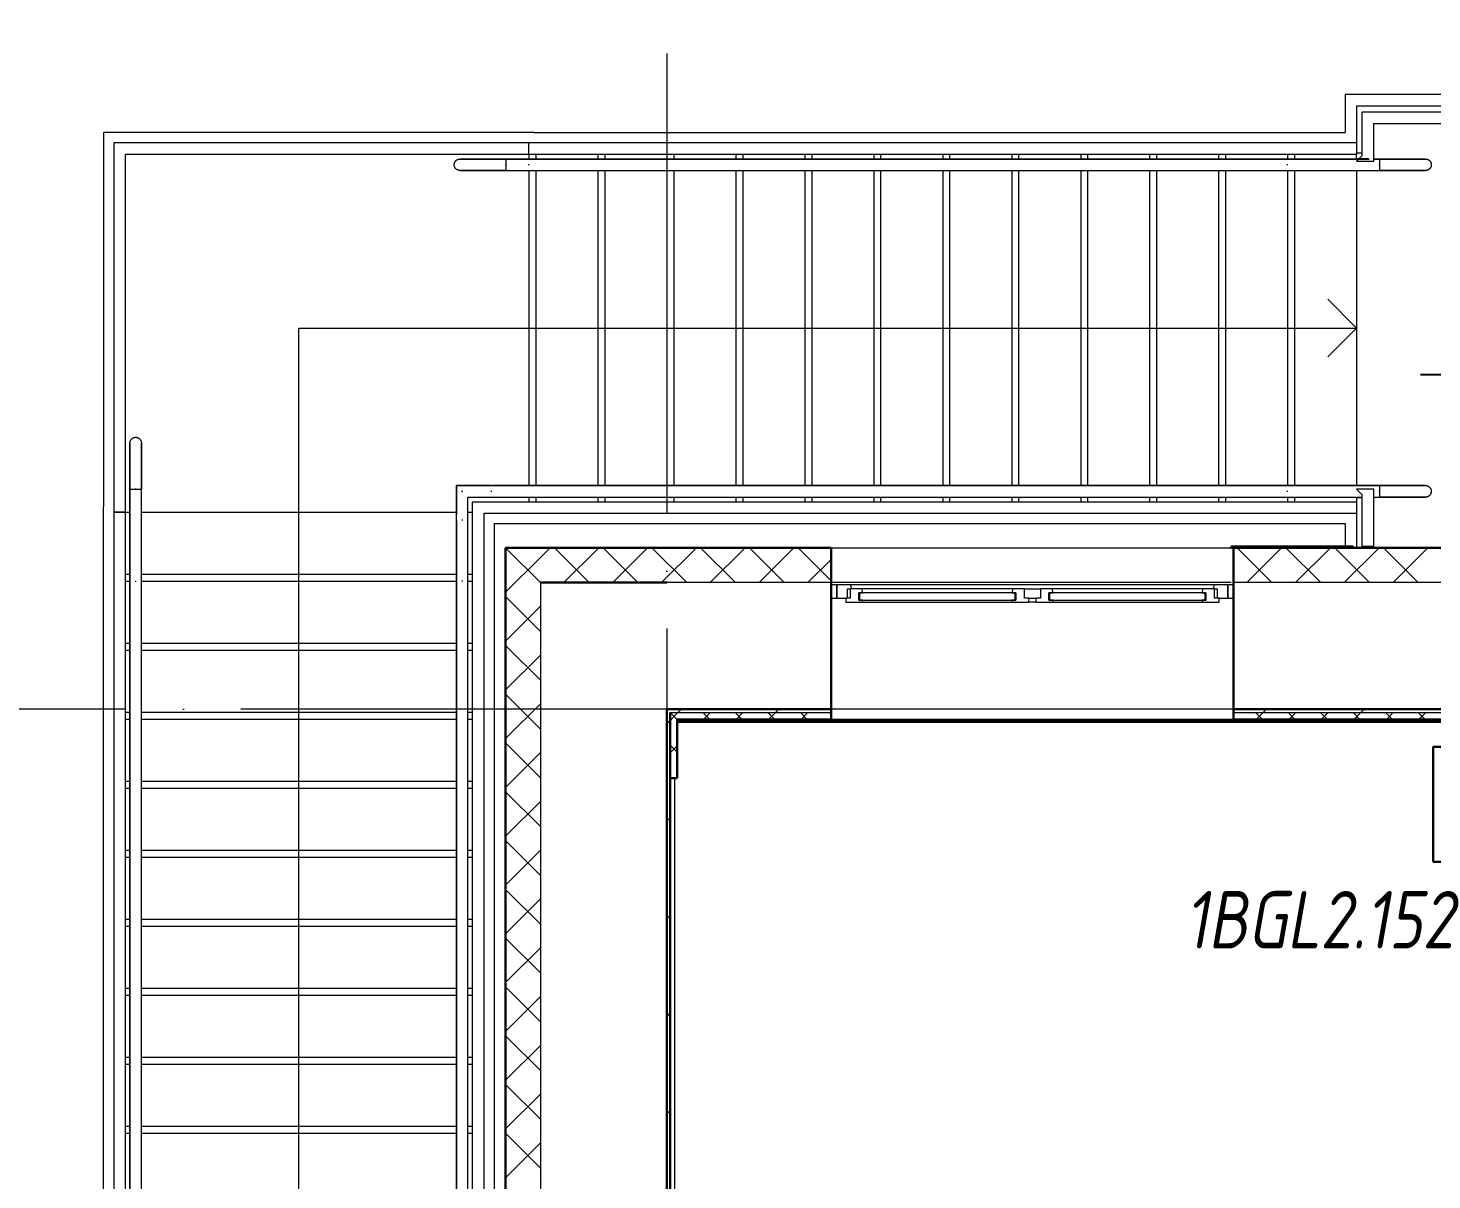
# Model space of a CAD drawing. Header units: millimetres. Extents: x -259793 to 1187961, y -549744 to 43070.
# Drawn here: x 104898 to 111004, y 26314 to 31322 of the extents above; entities that cross this region are included whole.
import ezdxf
from ezdxf import colors
from ezdxf.entities.mleader import LeaderData, LeaderLine
from ezdxf.enums import TextEntityAlignment as Align
from ezdxf.math import Vec2, Vec3

# ---------------------------------------------------------------- set-up
doc = ezdxf.new("R2010")
doc.units = ezdxf.units.MM
doc.linetypes.add('ADSK_Линия сетки', pattern=[25, 20, -2.5, 0, -2.5])
for name, color, linetype, lineweight in [('_ Окна', 7, 'Continuous', 9), ('RC-Выноски', 7, 'Continuous', 0), ('RC-Извещатели_охранные', 5, 'Continuous', 30), ('Лестницы', 252, 'Continuous', 9), ('Ограждение', 252, 'Continuous', 9), ('Окна', 252, 'Continuous', 9), ('Оси', 252, 'Continuous', 9), ('Стены внутренние', 7, 'Continuous', 18), ('Стены наружные', 7, 'Continuous', 18), ('Стены штриховка', 7, 'Continuous', 9), ('Стрелки вверх', 7, 'Continuous', 18)]:
    doc.layers.add(name, color=color, linetype=linetype, lineweight=lineweight)
doc.layers.add('RC-Позиционные_обозначения', color=7, linetype='Continuous')
doc.styles.add('RubezhCAD', font='', dxfattribs={"oblique": 10})
doc.styles.get("Standard").update_dxf_attribs({"font": ''})
doc.styles.get('RubezhCAD').set_extended_font_data('GOST type A')
doc.styles.get('Standard').set_extended_font_data('GOST type B')

# ---------------------------------------------------------------- blocks, each defined once
blk = doc.blocks.new('2 этаж')
at = {"layer": '_ Окна', "color": 251, "true_color": 0x636466}
for p, q in [((108416, 28900.7), (108391, 28900.7)), ((108416, 28842.7), (108416, 28900.7)), ((110141, 28900.7), (110116, 28900.7)), ((110116, 28900.7), (110116, 28842.7)), ((108391, 28842.7), (108416, 28842.7)), ((108514, 28866.7), (108511, 28866.7)), ((108511, 28866.7), (108511, 28834.7)), ((108511, 28834.7), (108514, 28834.7)), ((109191, 28866.7), (108514, 28866.7)), ((108514, 28866.7), (108514, 28834.7)), ((108514, 28834.7), (108514, 28866.7)), ((108514, 28834.7), (109191, 28834.7)), ((109191, 28834.7), (109191, 28866.7)), ((109191, 28866.7), (109191, 28834.7)), ((109194, 28866.7), (109191, 28866.7)), ((109191, 28834.7), (109194, 28834.7)), ((109194, 28834.7), (109194, 28866.7)), ((109341, 28866.7), (109338, 28866.7)), ((109338, 28866.7), (109338, 28834.7)), ((109338, 28834.7), (109341, 28834.7)), ((110018, 28866.7), (109341, 28866.7)), ((109341, 28866.7), (109341, 28834.7)), ((109341, 28834.7), (109341, 28866.7)), ((109341, 28834.7), (110018, 28834.7)), ((110018, 28834.7), (110018, 28866.7)), ((110018, 28866.7), (110018, 28834.7)), ((110021, 28866.7), (110018, 28866.7)), ((110018, 28834.7), (110021, 28834.7)), ((110021, 28834.7), (110021, 28866.7)), ((110116, 28842.7), (110141, 28842.7))]:
    blk.add_line(p, q, dxfattribs=at)
at = {"layer": '_ Окна', "color": 251, "lineweight": 18, "true_color": 0x636466}
for p, q in [((108475.5, 28900.7), (108416, 28900.7)), ((108416, 28900.7), (108416, 28842.7)), ((108462, 28842.7), (108462, 28883.7)), ((108462, 28883.7), (108474, 28883.7)), ((108474, 28883.7), (108474, 28842.7)), ((108524.5, 28883.7), (108474, 28883.7)), ((108480, 28883.7), (108475.5, 28900.7)), ((108529, 28866.7), (108524.5, 28883.7)), ((109180.6, 28883.7), (109176, 28866.7)), ((109231, 28883.7), (109180.6, 28883.7)), ((109231, 28842.7), (109231, 28883.7)), ((109301, 28883.7), (109301, 28842.7)), ((109351.5, 28883.7), (109301, 28883.7)), ((109356, 28866.7), (109351.5, 28883.7)), ((110007.6, 28883.7), (110003, 28866.7)), ((110058, 28883.7), (110007.6, 28883.7)), ((110056.6, 28900.7), (110052, 28883.7)), ((110116, 28900.7), (110056.6, 28900.7)), ((110058, 28842.7), (110058, 28883.7)), ((110058, 28883.7), (110070, 28883.7)), ((110070, 28883.7), (110070, 28842.7)), ((110116, 28842.7), (110116, 28900.7)), ((108416, 28842.7), (108454, 28842.7)), ((108474, 28842.7), (108454, 28842.7)), ((108454, 28842.7), (108454, 28825.7)), ((108454, 28825.7), (108510, 28825.7)), ((108510, 28825.7), (108511, 28826.7)), ((108511, 28834.7), (108511, 28866.7)), ((108511, 28866.7), (108529, 28866.7)), ((108529, 28834.7), (108511, 28834.7)), ((108511, 28826.7), (108512, 28825.7)), ((108512, 28825.7), (108526.6, 28825.7)), ((108526.6, 28825.7), (108529, 28834.7)), ((109176, 28866.7), (109194, 28866.7)), ((109194, 28834.7), (109176, 28834.7)), ((109176, 28834.7), (109178.4, 28825.7)), ((109178.4, 28825.7), (109193, 28825.7)), ((109193, 28825.7), (109194, 28826.7)), ((109194, 28866.7), (109194, 28834.7)), ((109194, 28826.7), (109195, 28825.7)), ((109195, 28825.7), (109251, 28825.7)), ((109251, 28842.7), (109231, 28842.7)), ((109251, 28825.7), (109251, 28842.7)), ((109301, 28842.7), (109281, 28842.7)), ((109281, 28842.7), (109281, 28825.7)), ((109281, 28825.7), (109337, 28825.7)), ((109337, 28825.7), (109338, 28826.7)), ((109338, 28834.7), (109338, 28866.7)), ((109338, 28866.7), (109356, 28866.7)), ((109356, 28834.7), (109338, 28834.7)), ((109338, 28826.7), (109339, 28825.7)), ((109339, 28825.7), (109353.6, 28825.7)), ((109353.6, 28825.7), (109356, 28834.7)), ((110003, 28866.7), (110021, 28866.7)), ((110021, 28834.7), (110003, 28834.7)), ((110003, 28834.7), (110005.4, 28825.7)), ((110005.4, 28825.7), (110020, 28825.7)), ((110020, 28825.7), (110021, 28826.7)), ((110021, 28866.7), (110021, 28834.7)), ((110021, 28826.7), (110022, 28825.7)), ((110022, 28825.7), (110078, 28825.7)), ((110078, 28842.7), (110058, 28842.7)), ((110078, 28825.7), (110078, 28842.7)), ((110078, 28842.7), (110116, 28842.7))]:
    blk.add_line(p, q, dxfattribs=at)
at = {"layer": 'Лестницы', "color": 251, "true_color": 0x636466}
for p, q in [((110626, 31032.7), (110626, 30867.7)), ((113351.3, 31032.7), (110626, 31032.7)), ((110676, 30982.7), (110676, 30822.7)), ((113301.3, 30982.7), (110676, 30982.7)), ((105226, 30867.7), (105226, 29240.3)), ((107098.6, 30867.7), (105226, 30867.7)), ((107098.6, 30867.7), (110626, 30867.7)), ((107076, 30772.7), (107076, 30752.7)), ((107106, 30772.7), (107106, 30752.7)), ((107376, 30772.7), (107376, 30752.7)), ((107406, 30772.7), (107406, 30752.7)), ((107676, 30772.7), (107676, 30752.7)), ((107706, 30772.7), (107706, 30752.7)), ((107976, 30772.7), (107976, 30752.7)), ((108006, 30772.7), (108006, 30752.7)), ((108276, 30772.7), (108276, 30752.7)), ((108306, 30772.7), (108306, 30752.7)), ((108576, 30772.7), (108576, 30752.7)), ((108606, 30772.7), (108606, 30752.7)), ((108876, 30772.7), (108876, 30752.7)), ((108906, 30772.7), (108906, 30752.7)), ((109176, 30772.7), (109176, 30752.7)), ((109206, 30772.7), (109206, 30752.7)), ((109476, 30772.7), (109476, 30752.7)), ((109506, 30772.7), (109506, 30752.7)), ((109776, 30772.7), (109776, 30752.7)), ((109806, 30772.7), (109806, 30752.7)), ((110076, 30772.7), (110076, 30752.7)), ((110106, 30772.7), (110106, 30752.7)), ((110376, 30772.7), (110376, 30752.7)), ((110406, 30772.7), (110406, 30752.7)), ((110676, 30755.2), (110676, 30752.7)), ((107076, 30702.7), (107076, 29332.7)), ((107106, 30702.7), (107106, 29332.7)), ((107376, 30702.7), (107376, 29332.7)), ((107406, 30702.7), (107406, 29332.7)), ((107676, 30702.7), (107676, 29332.7)), ((107706, 30702.7), (107706, 29332.7)), ((107976, 30702.7), (107976, 29332.7)), ((108006, 30702.7), (108006, 29332.7)), ((108276, 30702.7), (108276, 29332.7)), ((108306, 30702.7), (108306, 29332.7)), ((108576, 30702.7), (108576, 29332.7)), ((108606, 30702.7), (108606, 29332.7)), ((108876, 30702.7), (108876, 29332.7)), ((108906, 30702.7), (108906, 29332.7)), ((109176, 30702.7), (109176, 29332.7)), ((109206, 30702.7), (109206, 29332.7)), ((109476, 30702.7), (109476, 29332.7)), ((109506, 30702.7), (109506, 29332.7)), ((109776, 30702.7), (109776, 29332.7)), ((109806, 30702.7), (109806, 29332.7)), ((110076, 30702.7), (110076, 29332.7)), ((110106, 30702.7), (110106, 29332.7)), ((110376, 30702.7), (110376, 29332.7)), ((110406, 30702.7), (110406, 29332.7)), ((110676, 30702.7), (110676, 29332.7)), ((107076, 29282.7), (107076, 29262.7)), ((107106, 29282.7), (107106, 29262.7)), ((107376, 29282.7), (107376, 29262.7)), ((107406, 29282.7), (107406, 29262.7)), ((107676, 29282.7), (107676, 29262.7)), ((107706, 29282.7), (107706, 29262.7)), ((107976, 29282.7), (107976, 29262.7)), ((108006, 29282.7), (108006, 29262.7)), ((108276, 29282.7), (108276, 29262.7)), ((108306, 29282.7), (108306, 29262.7)), ((108576, 29282.7), (108576, 29262.7)), ((108606, 29282.7), (108606, 29262.7)), ((108876, 29282.7), (108876, 29262.7)), ((108906, 29282.7), (108906, 29262.7)), ((109176, 29282.7), (109176, 29262.7)), ((109206, 29282.7), (109206, 29262.7)), ((109476, 29282.7), (109476, 29262.7)), ((109506, 29282.7), (109506, 29262.7)), ((109776, 29282.7), (109776, 29262.7)), ((109806, 29282.7), (109806, 29262.7)), ((110076, 29282.7), (110076, 29262.7)), ((110106, 29282.7), (110106, 29262.7)), ((110376, 29282.7), (110376, 29262.7)), ((110406, 29282.7), (110406, 29262.7)), ((110676, 29280.2), (110676, 29262.7)), ((105226, 24417.7), (105226, 29240.3)), ((105320.6, 29217.7), (105340.6, 29217.7)), ((105390.6, 29217.7), (106761, 29217.7)), ((106811, 29217.7), (106831, 29217.7)), ((110676, 29212.7), (110676, 29062.7)), ((106926, 29167.7), (107098.6, 29167.7)), ((106926, 24417.7), (106926, 29167.7)), ((107098.6, 29167.7), (110626, 29167.7)), ((110626, 29167.7), (110626, 29067.7)), ((105320.6, 28947.7), (105340.6, 28947.7)), ((105390.6, 28947.7), (106761, 28947.7)), ((106811, 28947.7), (106831, 28947.7)), ((105320.6, 28917.7), (105340.6, 28917.7)), ((105390.6, 28917.7), (106761, 28917.7)), ((106811, 28917.7), (106831, 28917.7)), ((105320.6, 28647.7), (105340.6, 28647.7)), ((105390.6, 28647.7), (106761, 28647.7)), ((106811, 28647.7), (106831, 28647.7)), ((105320.6, 28617.7), (105340.6, 28617.7)), ((105390.6, 28617.7), (106761, 28617.7)), ((106811, 28617.7), (106831, 28617.7)), ((105320.6, 28347.7), (105340.6, 28347.7)), ((105390.6, 28347.7), (106761, 28347.7)), ((106811, 28347.7), (106831, 28347.7)), ((105320.6, 28317.7), (105340.6, 28317.7)), ((105390.6, 28317.7), (106761, 28317.7)), ((106811, 28317.7), (106831, 28317.7)), ((105320.6, 28047.7), (105340.6, 28047.7)), ((105390.6, 28047.7), (106761, 28047.7)), ((106811, 28047.7), (106831, 28047.7)), ((105320.6, 28017.7), (105340.6, 28017.7)), ((105390.6, 28017.7), (106761, 28017.7)), ((106811, 28017.7), (106831, 28017.7)), ((105320.6, 27747.7), (105340.6, 27747.7)), ((105390.6, 27747.7), (106761, 27747.7)), ((106811, 27747.7), (106831, 27747.7)), ((105320.6, 27717.7), (105340.6, 27717.7)), ((105390.6, 27717.7), (106761, 27717.7)), ((106811, 27717.7), (106831, 27717.7)), ((105320.6, 27447.7), (105340.6, 27447.7)), ((105320.6, 27417.7), (105340.6, 27417.7)), ((105390.6, 27447.7), (106761, 27447.7)), ((105390.6, 27417.7), (106761, 27417.7)), ((106811, 27447.7), (106831, 27447.7)), ((106811, 27417.7), (106831, 27417.7)), ((105320.6, 27147.7), (105340.6, 27147.7)), ((105320.6, 27117.7), (105340.6, 27117.7)), ((105390.6, 27147.7), (106761, 27147.7)), ((105390.6, 27117.7), (106761, 27117.7)), ((106811, 27147.7), (106831, 27147.7)), ((106811, 27117.7), (106831, 27117.7)), ((105320.6, 26847.7), (105340.6, 26847.7)), ((105320.6, 26817.7), (105340.6, 26817.7)), ((105390.6, 26847.7), (106761, 26847.7)), ((105390.6, 26817.7), (106761, 26817.7)), ((106811, 26847.7), (106831, 26847.7)), ((106811, 26817.7), (106831, 26817.7)), ((105320.6, 26547.7), (105340.6, 26547.7)), ((105320.6, 26517.7), (105340.6, 26517.7)), ((105390.6, 26547.7), (106761, 26547.7)), ((105390.6, 26517.7), (106761, 26517.7)), ((106811, 26547.7), (106831, 26547.7)), ((106811, 26517.7), (106831, 26517.7))]:
    blk.add_line(p, q, dxfattribs=at)
at = {"layer": 'Ограждение', "color": 251, "true_color": 0x636466}
for p, q in [((110701, 30957.7), (113276.3, 30957.7)), ((110701, 30767.7), (110701, 30957.7)), ((110751, 30907.7), (113226.3, 30907.7)), ((110751, 30742.7), (110751, 30907.7)), ((105270.6, 30822.7), (105270.6, 29217.7)), ((107076, 30822.7), (105270.6, 30822.7)), ((107076, 30772.7), (107076, 30822.7)), ((110376, 30822.7), (107076, 30822.7)), ((110676, 30822.7), (110376, 30822.7)), ((110676, 30822.7), (110676, 30772.7)), ((110676, 30780.2), (110701, 30780.2)), ((105320.6, 30772.7), (105320.6, 29217.7)), ((107076, 30772.7), (105320.6, 30772.7)), ((107076.6, 30752.7), (106976, 30752.7)), ((106976, 30752.7), (106976, 30702.7)), ((106976, 30752.7), (107076, 30752.7)), ((106976, 30730.1), (106976, 30725.4)), ((106976, 30727.7), (106976, 30730.1)), ((106976, 30725.4), (106976, 30727.7)), ((110376, 30772.7), (107076, 30772.7)), ((107076, 30752.7), (110376, 30752.7)), ((110382.2, 30752.7), (107082.2, 30752.7)), ((110676, 30772.7), (110376, 30772.7)), ((110376, 30752.7), (110731, 30752.7)), ((110676, 30752.7), (110382.2, 30752.7)), ((110676, 30755.2), (110676, 30772.7)), ((110676, 30742.7), (110701, 30767.7)), ((110676, 30755.2), (110726, 30755.2)), ((110731, 30752.7), (110676, 30752.7)), ((110676, 30742.7), (110751, 30742.7)), ((110776, 30752.7), (110751, 30752.7)), ((110751, 30752.7), (110776, 30752.7)), ((110776, 30752.7), (110776, 30702.7)), ((110776, 30725.4), (110776, 30730.1)), ((110776, 30730.1), (110776, 30727.7)), ((110776, 30727.7), (110776, 30725.4)), ((106976, 30702.7), (107076.6, 30702.7)), ((106976, 30702.7), (107076, 30702.7)), ((107076, 30702.7), (110376, 30702.7)), ((107082.2, 30702.7), (110382.2, 30702.7)), ((110376, 30702.7), (110776, 30702.7)), ((110382.2, 30702.7), (110676, 30702.7)), ((110676, 30702.7), (110776, 30702.7)), ((105340.6, 29317.7), (105340.6, 29217.7)), ((105340.6, 29317.7), (105390.6, 29317.7)), ((105340.6, 28917.7), (105340.6, 29317.7)), ((105367.9, 29317.7), (105363.3, 29317.7)), ((105363.3, 29317.7), (105365.6, 29317.7)), ((105365.6, 29317.7), (105367.9, 29317.7)), ((105390.6, 29217.7), (105390.6, 29317.7)), ((105390.6, 28917.7), (105390.6, 29317.7)), ((106761, 29332.7), (106761, 29207.3)), ((106912, 29332.7), (106761, 29332.7)), ((106761, 29332.7), (106911.4, 29332.7)), ((106761, 29182.3), (106761, 29332.7)), ((106911.4, 29332.7), (110376, 29332.7)), ((107142.7, 29332.7), (106917.6, 29332.7)), ((110382.2, 29332.7), (107142.7, 29332.7)), ((110376, 29332.7), (110776, 29332.7)), ((110676, 29332.7), (110382.2, 29332.7)), ((110776, 29332.7), (110676, 29332.7)), ((110701, 29292.7), (110676, 29317.7)), ((110751, 29317.7), (110676, 29317.7)), ((110751, 29067.7), (110751, 29317.7)), ((110776, 29332.7), (110776, 29282.7)), ((110776, 29305.4), (110776, 29310.1)), ((110776, 29310.1), (110776, 29307.7)), ((106811, 29207.3), (106811, 29282.7)), ((106811, 29282.7), (106912, 29282.7)), ((106811, 29282.7), (106911.4, 29282.7)), ((106811, 29182.3), (106811, 29282.7)), ((106831, 29262.7), (107131, 29262.7)), ((106831, 28917.7), (106831, 29262.7)), ((106911.4, 29282.7), (110376, 29282.7)), ((106917.6, 29282.7), (107142.7, 29282.7)), ((107131, 29262.7), (110376, 29262.7)), ((107142.7, 29282.7), (110382.2, 29282.7)), ((110376, 29282.7), (110701, 29282.7)), ((110376, 29262.7), (110676, 29262.7)), ((110382.2, 29282.7), (110676, 29282.7)), ((110676, 29282.7), (110701, 29282.7)), ((110676, 29280.2), (110676, 29282.7)), ((110701, 29280.2), (110676, 29280.2)), ((110676, 29262.7), (110676, 29212.7)), ((110701, 29067.7), (110701, 29292.7)), ((110751, 29282.7), (110776, 29282.7)), ((110751, 29282.7), (110776, 29282.7)), ((110776, 29307.7), (110776, 29305.4)), ((105270.6, 29217.7), (105320.6, 29217.7)), ((105270.6, 29217.7), (105270.6, 28917.7)), ((105320.6, 29217.7), (105270.6, 29217.7)), ((105320.6, 29217.7), (105320.6, 28917.7)), ((105340.6, 29217.7), (105340.6, 28924)), ((105390.6, 28924), (105390.6, 29217.7)), ((106881, 29212.7), (107131, 29212.7)), ((106881, 28917.7), (106881, 29212.7)), ((107131, 29212.7), (110376, 29212.7)), ((110376, 29212.7), (110676, 29212.7)), ((106761, 29182.3), (106761, 28924)), ((106761, 28917.7), (106761, 29182.3)), ((106811, 28924), (106811, 29182.3)), ((106811, 28917.7), (106811, 29182.3)), ((110751, 29067.7), (110701, 29067.7)), ((105270.6, 28917.7), (105270.6, 24417.7)), ((105320.6, 28917.7), (105320.6, 24417.7)), ((105340.6, 28924), (105340.6, 24424)), ((105340.6, 24417.7), (105340.6, 28917.7)), ((105390.6, 24424), (105390.6, 28924)), ((105390.6, 24417.7), (105390.6, 28917.7)), ((106761, 28924), (106761, 24424)), ((106761, 24417.7), (106761, 28917.7)), ((106811, 24424), (106811, 28924)), ((106811, 24417.7), (106811, 28917.7)), ((106831, 24417.7), (106831, 28917.7)), ((106881, 24417.7), (106881, 28917.7)), ((107711, 24860.7), (107711, 28060.7))]:
    blk.add_line(p, q, dxfattribs=at)
at = {"layer": 'Ограждение', "color": 251, "true_color": 0x636466, "flags": 128}
for points in [[(106751, 30727.7), (106751, 30728.7), (106751.1, 30729.7), (106751.2, 30730.7), (106751.3, 30731.7), (106751.5, 30732.7), (106751.7, 30733.7), (106752, 30734.7), (106752.3, 30735.6), (106752.6, 30736.6), (106753, 30737.5), (106753.4, 30738.4), (106753.8, 30739.3), (106754.3, 30740.2), (106754.8, 30741), (106755.4, 30741.9), (106756, 30742.7), (106756.6, 30743.5), (106757.2, 30744.2), (106757.9, 30745), (106758.6, 30745.7), (106759.3, 30746.4), (106760.1, 30747), (106760.9, 30747.6), (106761.7, 30748.2), (106762.5, 30748.8), (106763.4, 30749.3), (106764.2, 30749.8), (106765.1, 30750.2), (106766, 30750.7), (106766.9, 30751), (106767.9, 30751.4), (106768.8, 30751.7), (106769.8, 30752), (106770.8, 30752.2), (106771.8, 30752.4), (106772.7, 30752.5), (106773.7, 30752.6), (106774.7, 30752.7), (106775.7, 30752.7), (106776, 30752.7)], [(106776, 30702.7), (106775, 30702.8), (106774, 30702.8), (106773, 30702.9), (106772, 30703.1), (106771, 30703.2), (106770.1, 30703.5), (106769.1, 30703.7), (106768.1, 30704), (106767.2, 30704.3), (106766.3, 30704.7), (106765.4, 30705.1), (106764.5, 30705.6), (106763.6, 30706.1), (106762.7, 30706.6), (106761.9, 30707.1), (106761.1, 30707.7), (106760.3, 30708.3), (106759.5, 30709), (106758.8, 30709.6), (106758.1, 30710.3), (106757.4, 30711.1), (106756.7, 30711.8), (106756.1, 30712.6), (106755.5, 30713.4), (106755, 30714.2), (106754.4, 30715.1), (106754, 30716), (106753.5, 30716.9), (106753.1, 30717.8), (106752.7, 30718.7), (106752.4, 30719.6), (106752.1, 30720.6), (106751.8, 30721.5), (106751.6, 30722.5), (106751.4, 30723.5), (106751.2, 30724.5), (106751.1, 30725.5), (106751, 30726.5), (106751, 30727.5), (106751, 30727.7)], [(106976, 30752.7), (106968, 30752.7), (106960, 30752.7), (106952.1, 30752.7), (106944.1, 30752.7), (106936.3, 30752.7), (106928.5, 30752.7), (106920.7, 30752.7), (106913.1, 30752.7), (106905.6, 30752.7), (106898.1, 30752.7), (106890.8, 30752.7), (106883.7, 30752.7), (106876.6, 30752.7), (106869.8, 30752.7), (106863.1, 30752.7), (106856.6, 30752.7), (106850.2, 30752.7), (106844.1, 30752.7), (106838.2, 30752.7), (106832.5, 30752.7), (106827.1, 30752.7), (106821.9, 30752.7), (106816.9, 30752.7), (106812.2, 30752.7), (106807.7, 30752.7), (106803.5, 30752.7), (106799.6, 30752.7), (106796, 30752.7), (106792.6, 30752.7), (106789.6, 30752.7), (106786.8, 30752.7), (106784.4, 30752.7), (106782.3, 30752.7), (106780.4, 30752.7), (106778.9, 30752.7), (106777.7, 30752.7), (106776.8, 30752.7), (106776.3, 30752.7), (106776, 30752.7), (106776, 30752.7)], [(106776, 30752.7), (106776.2, 30752.7), (106776.6, 30752.7), (106777.4, 30752.7), (106778.6, 30752.7), (106780, 30752.7), (106781.7, 30752.7), (106783.8, 30752.7), (106786.2, 30752.7), (106788.8, 30752.7), (106791.8, 30752.7), (106795.1, 30752.7), (106798.6, 30752.7), (106802.4, 30752.7), (106806.6, 30752.7), (106810.9, 30752.7), (106815.6, 30752.7), (106820.5, 30752.7), (106825.6, 30752.7), (106831, 30752.7), (106836.7, 30752.7), (106842.5, 30752.7), (106848.6, 30752.7), (106854.8, 30752.7), (106861.3, 30752.7), (106867.9, 30752.7), (106874.8, 30752.7), (106881.7, 30752.7), (106888.9, 30752.7), (106896.1, 30752.7), (106903.5, 30752.7), (106911, 30752.7), (106918.7, 30752.7), (106926.4, 30752.7), (106934.2, 30752.7), (106942, 30752.7), (106949.9, 30752.7), (106957.9, 30752.7), (106965.9, 30752.7), (106973.8, 30752.7), (106976, 30752.7)], [(110776, 30752.7), (110784, 30752.7), (110792, 30752.7), (110799.9, 30752.7), (110807.9, 30752.7), (110815.7, 30752.7), (110823.5, 30752.7), (110831.3, 30752.7), (110838.9, 30752.7), (110846.5, 30752.7), (110853.9, 30752.7), (110861.2, 30752.7), (110868.4, 30752.7), (110875.4, 30752.7), (110882.2, 30752.7), (110888.9, 30752.7), (110895.4, 30752.7), (110901.8, 30752.7), (110907.9, 30752.7), (110913.8, 30752.7), (110919.5, 30752.7), (110924.9, 30752.7), (110930.2, 30752.7), (110935.1, 30752.7), (110939.8, 30752.7), (110944.3, 30752.7), (110948.5, 30752.7), (110952.4, 30752.7), (110956, 30752.7), (110959.4, 30752.7), (110962.4, 30752.7), (110965.2, 30752.7), (110967.6, 30752.7), (110969.7, 30752.7), (110971.6, 30752.7), (110973.1, 30752.7), (110974.3, 30752.7), (110975.2, 30752.7), (110975.7, 30752.7), (110976, 30752.7), (110976, 30752.7)], [(110976, 30752.7), (110975.8, 30752.7), (110975.4, 30752.7), (110974.6, 30752.7), (110973.5, 30752.7), (110972, 30752.7), (110970.3, 30752.7), (110968.2, 30752.7), (110965.9, 30752.7), (110963.2, 30752.7), (110960.2, 30752.7), (110957, 30752.7), (110953.4, 30752.7), (110949.6, 30752.7), (110945.5, 30752.7), (110941.1, 30752.7), (110936.4, 30752.7), (110931.5, 30752.7), (110926.4, 30752.7), (110921, 30752.7), (110915.3, 30752.7), (110909.5, 30752.7), (110903.4, 30752.7), (110897.2, 30752.7), (110890.7, 30752.7), (110884.1, 30752.7), (110877.3, 30752.7), (110870.3, 30752.7), (110863.1, 30752.7), (110855.9, 30752.7), (110848.5, 30752.7), (110841, 30752.7), (110833.3, 30752.7), (110825.6, 30752.7), (110817.9, 30752.7), (110810, 30752.7), (110802.1, 30752.7), (110794.1, 30752.7), (110786.2, 30752.7), (110778.2, 30752.7), (110776, 30752.7)], [(110976, 30752.7), (110977, 30752.7), (110978, 30752.7), (110979, 30752.6), (110980, 30752.4), (110981, 30752.2), (110981.9, 30752), (110982.9, 30751.8), (110983.9, 30751.5), (110984.8, 30751.1), (110985.7, 30750.8), (110986.7, 30750.4), (110987.6, 30749.9), (110988.4, 30749.4), (110989.3, 30748.9), (110990.1, 30748.4), (110990.9, 30747.8), (110991.7, 30747.2), (110992.5, 30746.5), (110993.2, 30745.9), (110993.9, 30745.2), (110994.6, 30744.4), (110995.3, 30743.7), (110995.9, 30742.9), (110996.5, 30742.1), (110997, 30741.3), (110997.6, 30740.4), (110998.1, 30739.5), (110998.5, 30738.6), (110998.9, 30737.7), (110999.3, 30736.8), (110999.7, 30735.9), (111000, 30734.9), (111000.2, 30734), (111000.5, 30733), (111000.6, 30732), (111000.8, 30731), (111000.9, 30730), (111001, 30729), (111001, 30728), (111001, 30727.7)], [(111001, 30727.7), (111001, 30726.7), (111000.9, 30725.7), (111000.8, 30724.8), (111000.7, 30723.8), (111000.5, 30722.8), (111000.3, 30721.8), (111000, 30720.8), (110999.7, 30719.9), (110999.4, 30718.9), (110999, 30718), (110998.6, 30717.1), (110998.2, 30716.2), (110997.7, 30715.3), (110997.2, 30714.5), (110996.6, 30713.6), (110996.1, 30712.8), (110995.4, 30712), (110994.8, 30711.3), (110994.1, 30710.5), (110993.4, 30709.8), (110992.7, 30709.1), (110991.9, 30708.5), (110991.2, 30707.9), (110990.3, 30707.3), (110989.5, 30706.7), (110988.7, 30706.2), (110987.8, 30705.7), (110986.9, 30705.2), (110986, 30704.8), (110985.1, 30704.4), (110984.1, 30704.1), (110983.2, 30703.8), (110982.2, 30703.5), (110981.2, 30703.3), (110980.3, 30703.1), (110979.3, 30703), (110978.3, 30702.8), (110977.3, 30702.8), (110976.3, 30702.7), (110976, 30702.7)], [(106976, 30702.7), (106968, 30702.7), (106960, 30702.7), (106952.1, 30702.7), (106944.1, 30702.7), (106936.3, 30702.7), (106928.5, 30702.7), (106920.7, 30702.7), (106913.1, 30702.7), (106905.6, 30702.7), (106898.1, 30702.7), (106890.8, 30702.7), (106883.7, 30702.7), (106876.6, 30702.7), (106869.8, 30702.7), (106863.1, 30702.7), (106856.6, 30702.7), (106850.2, 30702.7), (106844.1, 30702.7), (106838.2, 30702.7), (106832.5, 30702.7), (106827.1, 30702.7), (106821.9, 30702.7), (106816.9, 30702.7), (106812.2, 30702.7), (106807.7, 30702.7), (106803.5, 30702.7), (106799.6, 30702.7), (106796, 30702.7), (106792.6, 30702.7), (106789.6, 30702.7), (106786.8, 30702.7), (106784.4, 30702.7), (106782.3, 30702.7), (106780.4, 30702.7), (106778.9, 30702.7), (106777.7, 30702.7), (106776.8, 30702.7), (106776.3, 30702.7), (106776, 30702.7), (106776, 30702.7)], [(106776, 30702.7), (106776.2, 30702.7), (106776.6, 30702.7), (106777.4, 30702.7), (106778.6, 30702.7), (106780, 30702.7), (106781.7, 30702.7), (106783.8, 30702.7), (106786.2, 30702.7), (106788.8, 30702.7), (106791.8, 30702.7), (106795.1, 30702.7), (106798.6, 30702.7), (106802.4, 30702.7), (106806.6, 30702.7), (106810.9, 30702.7), (106815.6, 30702.7), (106820.5, 30702.7), (106825.6, 30702.7), (106831, 30702.7), (106836.7, 30702.7), (106842.5, 30702.7), (106848.6, 30702.7), (106854.8, 30702.7), (106861.3, 30702.7), (106867.9, 30702.7), (106874.8, 30702.7), (106881.7, 30702.7), (106888.9, 30702.7), (106896.1, 30702.7), (106903.5, 30702.7), (106911, 30702.7), (106918.7, 30702.7), (106926.4, 30702.7), (106934.2, 30702.7), (106942, 30702.7), (106949.9, 30702.7), (106957.9, 30702.7), (106965.9, 30702.7), (106973.8, 30702.7), (106976, 30702.7)], [(110776, 30702.7), (110784, 30702.7), (110792, 30702.7), (110799.9, 30702.7), (110807.9, 30702.7), (110815.7, 30702.7), (110823.5, 30702.7), (110831.3, 30702.7), (110838.9, 30702.7), (110846.5, 30702.7), (110853.9, 30702.7), (110861.2, 30702.7), (110868.4, 30702.7), (110875.4, 30702.7), (110882.2, 30702.7), (110888.9, 30702.7), (110895.4, 30702.7), (110901.8, 30702.7), (110907.9, 30702.7), (110913.8, 30702.7), (110919.5, 30702.7), (110924.9, 30702.7), (110930.2, 30702.7), (110935.1, 30702.7), (110939.8, 30702.7), (110944.3, 30702.7), (110948.5, 30702.7), (110952.4, 30702.7), (110956, 30702.7), (110959.4, 30702.7), (110962.4, 30702.7), (110965.2, 30702.7), (110967.6, 30702.7), (110969.7, 30702.7), (110971.6, 30702.7), (110973.1, 30702.7), (110974.3, 30702.7), (110975.2, 30702.7), (110975.7, 30702.7), (110976, 30702.7), (110976, 30702.7)], [(110976, 30702.7), (110975.8, 30702.7), (110975.4, 30702.7), (110974.6, 30702.7), (110973.5, 30702.7), (110972, 30702.7), (110970.3, 30702.7), (110968.2, 30702.7), (110965.9, 30702.7), (110963.2, 30702.7), (110960.2, 30702.7), (110957, 30702.7), (110953.4, 30702.7), (110949.6, 30702.7), (110945.5, 30702.7), (110941.1, 30702.7), (110936.4, 30702.7), (110931.5, 30702.7), (110926.4, 30702.7), (110921, 30702.7), (110915.3, 30702.7), (110909.5, 30702.7), (110903.4, 30702.7), (110897.2, 30702.7), (110890.7, 30702.7), (110884.1, 30702.7), (110877.3, 30702.7), (110870.3, 30702.7), (110863.1, 30702.7), (110855.9, 30702.7), (110848.5, 30702.7), (110841, 30702.7), (110833.3, 30702.7), (110825.6, 30702.7), (110817.9, 30702.7), (110810, 30702.7), (110802.1, 30702.7), (110794.1, 30702.7), (110786.2, 30702.7), (110778.2, 30702.7), (110776, 30702.7)], [(105340.6, 29517.7), (105340.6, 29518.7), (105340.7, 29519.7), (105340.8, 29520.7), (105340.9, 29521.7), (105341.1, 29522.7), (105341.3, 29523.7), (105341.6, 29524.7), (105341.9, 29525.6), (105342.2, 29526.6), (105342.6, 29527.5), (105343, 29528.4), (105343.4, 29529.3), (105343.9, 29530.2), (105344.4, 29531), (105345, 29531.9), (105345.6, 29532.7), (105346.2, 29533.5), (105346.8, 29534.2), (105347.5, 29535), (105348.2, 29535.7), (105348.9, 29536.4), (105349.7, 29537), (105350.5, 29537.6), (105351.3, 29538.2), (105352.1, 29538.8), (105353, 29539.3), (105353.8, 29539.8), (105354.7, 29540.2), (105355.6, 29540.7), (105356.5, 29541), (105357.5, 29541.4), (105358.4, 29541.7), (105359.4, 29542), (105360.4, 29542.2), (105361.4, 29542.4), (105362.3, 29542.5), (105363.3, 29542.6), (105364.3, 29542.7), (105365.3, 29542.7), (105365.6, 29542.7)], [(105340.6, 29317.7), (105340.6, 29325.7), (105340.6, 29333.7), (105340.6, 29341.7), (105340.6, 29349.6), (105340.6, 29357.5), (105340.6, 29365.3), (105340.6, 29373), (105340.6, 29380.7), (105340.6, 29388.2), (105340.6, 29395.6), (105340.6, 29402.9), (105340.6, 29410.1), (105340.6, 29417.1), (105340.6, 29424), (105340.6, 29430.7), (105340.6, 29437.2), (105340.6, 29443.5), (105340.6, 29449.6), (105340.6, 29455.5), (105340.6, 29461.2), (105340.6, 29466.7), (105340.6, 29471.9), (105340.6, 29476.9), (105340.6, 29481.6), (105340.6, 29486), (105340.6, 29490.2), (105340.6, 29494.1), (105340.6, 29497.8), (105340.6, 29501.1), (105340.6, 29504.2), (105340.6, 29506.9), (105340.6, 29509.3), (105340.6, 29511.5), (105340.6, 29513.3), (105340.6, 29514.8), (105340.6, 29516), (105340.6, 29516.9), (105340.6, 29517.5), (105340.6, 29517.7), (105340.6, 29517.7)], [(105340.6, 29517.7), (105340.6, 29517.6), (105340.6, 29517.1), (105340.6, 29516.3), (105340.6, 29515.2), (105340.6, 29513.8), (105340.6, 29512), (105340.6, 29510), (105340.6, 29507.6), (105340.6, 29504.9), (105340.6, 29502), (105340.6, 29498.7), (105340.6, 29495.1), (105340.6, 29491.3), (105340.6, 29487.2), (105340.6, 29482.8), (105340.6, 29478.2), (105340.6, 29473.3), (105340.6, 29468.1), (105340.6, 29462.7), (105340.6, 29457.1), (105340.6, 29451.2), (105340.6, 29445.2), (105340.6, 29438.9), (105340.6, 29432.5), (105340.6, 29425.8), (105340.6, 29419), (105340.6, 29412), (105340.6, 29404.9), (105340.6, 29397.6), (105340.6, 29390.2), (105340.6, 29382.7), (105340.6, 29375.1), (105340.6, 29367.4), (105340.6, 29359.6), (105340.6, 29351.7), (105340.6, 29343.8), (105340.6, 29335.9), (105340.6, 29327.9), (105340.6, 29319.9), (105340.6, 29317.7)], [(105365.6, 29542.7), (105366.6, 29542.7), (105367.6, 29542.7), (105368.6, 29542.6), (105369.6, 29542.4), (105370.6, 29542.2), (105371.5, 29542), (105372.5, 29541.8), (105373.5, 29541.5), (105374.4, 29541.1), (105375.3, 29540.8), (105376.3, 29540.4), (105377.2, 29539.9), (105378, 29539.4), (105378.9, 29538.9), (105379.7, 29538.4), (105380.5, 29537.8), (105381.3, 29537.2), (105382.1, 29536.5), (105382.8, 29535.9), (105383.5, 29535.2), (105384.2, 29534.4), (105384.9, 29533.7), (105385.5, 29532.9), (105386.1, 29532.1), (105386.6, 29531.3), (105387.2, 29530.4), (105387.7, 29529.5), (105388.1, 29528.6), (105388.5, 29527.7), (105388.9, 29526.8), (105389.3, 29525.9), (105389.6, 29524.9), (105389.8, 29524), (105390.1, 29523), (105390.2, 29522), (105390.4, 29521), (105390.5, 29520), (105390.6, 29519), (105390.6, 29518), (105390.6, 29517.7)], [(105390.6, 29317.7), (105390.6, 29325.7), (105390.6, 29333.7), (105390.6, 29341.7), (105390.6, 29349.6), (105390.6, 29357.5), (105390.6, 29365.3), (105390.6, 29373), (105390.6, 29380.7), (105390.6, 29388.2), (105390.6, 29395.6), (105390.6, 29402.9), (105390.6, 29410.1), (105390.6, 29417.1), (105390.6, 29424), (105390.6, 29430.7), (105390.6, 29437.2), (105390.6, 29443.5), (105390.6, 29449.6), (105390.6, 29455.5), (105390.6, 29461.2), (105390.6, 29466.7), (105390.6, 29471.9), (105390.6, 29476.9), (105390.6, 29481.6), (105390.6, 29486), (105390.6, 29490.2), (105390.6, 29494.1), (105390.6, 29497.8), (105390.6, 29501.1), (105390.6, 29504.2), (105390.6, 29506.9), (105390.6, 29509.3), (105390.6, 29511.5), (105390.6, 29513.3), (105390.6, 29514.8), (105390.6, 29516), (105390.6, 29516.9), (105390.6, 29517.5), (105390.6, 29517.7), (105390.6, 29517.7)], [(105390.6, 29517.7), (105390.6, 29517.6), (105390.6, 29517.1), (105390.6, 29516.3), (105390.6, 29515.2), (105390.6, 29513.8), (105390.6, 29512), (105390.6, 29510), (105390.6, 29507.6), (105390.6, 29504.9), (105390.6, 29502), (105390.6, 29498.7), (105390.6, 29495.1), (105390.6, 29491.3), (105390.6, 29487.2), (105390.6, 29482.8), (105390.6, 29478.2), (105390.6, 29473.3), (105390.6, 29468.1), (105390.6, 29462.7), (105390.6, 29457.1), (105390.6, 29451.2), (105390.6, 29445.2), (105390.6, 29438.9), (105390.6, 29432.5), (105390.6, 29425.8), (105390.6, 29419), (105390.6, 29412), (105390.6, 29404.9), (105390.6, 29397.6), (105390.6, 29390.2), (105390.6, 29382.7), (105390.6, 29375.1), (105390.6, 29367.4), (105390.6, 29359.6), (105390.6, 29351.7), (105390.6, 29343.8), (105390.6, 29335.9), (105390.6, 29327.9), (105390.6, 29319.9), (105390.6, 29317.7)], [(110776, 29332.7), (110784, 29332.7), (110792, 29332.7), (110799.9, 29332.7), (110807.9, 29332.7), (110815.7, 29332.7), (110823.5, 29332.7), (110831.3, 29332.7), (110838.9, 29332.7), (110846.5, 29332.7), (110853.9, 29332.7), (110861.2, 29332.7), (110868.4, 29332.7), (110875.4, 29332.7), (110882.2, 29332.7), (110888.9, 29332.7), (110895.4, 29332.7), (110901.8, 29332.7), (110907.9, 29332.7), (110913.8, 29332.7), (110919.5, 29332.7), (110924.9, 29332.7), (110930.2, 29332.7), (110935.1, 29332.7), (110939.8, 29332.7), (110944.3, 29332.7), (110948.5, 29332.7), (110952.4, 29332.7), (110956, 29332.7), (110959.4, 29332.7), (110962.4, 29332.7), (110965.2, 29332.7), (110967.6, 29332.7), (110969.7, 29332.7), (110971.6, 29332.7), (110973.1, 29332.7), (110974.3, 29332.7), (110975.2, 29332.7), (110975.7, 29332.7), (110976, 29332.7), (110976, 29332.7)], [(110976, 29332.7), (110975.8, 29332.7), (110975.4, 29332.7), (110974.6, 29332.7), (110973.5, 29332.7), (110972, 29332.7), (110970.3, 29332.7), (110968.2, 29332.7), (110965.9, 29332.7), (110963.2, 29332.7), (110960.2, 29332.7), (110957, 29332.7), (110953.4, 29332.7), (110949.6, 29332.7), (110945.5, 29332.7), (110941.1, 29332.7), (110936.4, 29332.7), (110931.5, 29332.7), (110926.4, 29332.7), (110921, 29332.7), (110915.3, 29332.7), (110909.5, 29332.7), (110903.4, 29332.7), (110897.2, 29332.7), (110890.7, 29332.7), (110884.1, 29332.7), (110877.3, 29332.7), (110870.3, 29332.7), (110863.1, 29332.7), (110855.9, 29332.7), (110848.5, 29332.7), (110841, 29332.7), (110833.3, 29332.7), (110825.6, 29332.7), (110817.9, 29332.7), (110810, 29332.7), (110802.1, 29332.7), (110794.1, 29332.7), (110786.2, 29332.7), (110778.2, 29332.7), (110776, 29332.7)], [(110976, 29332.7), (110977, 29332.7), (110978, 29332.7), (110979, 29332.6), (110980, 29332.4), (110981, 29332.2), (110981.9, 29332), (110982.9, 29331.8), (110983.9, 29331.5), (110984.8, 29331.1), (110985.7, 29330.8), (110986.7, 29330.4), (110987.6, 29329.9), (110988.4, 29329.4), (110989.3, 29328.9), (110990.1, 29328.4), (110990.9, 29327.8), (110991.7, 29327.2), (110992.5, 29326.5), (110993.2, 29325.9), (110993.9, 29325.2), (110994.6, 29324.4), (110995.3, 29323.7), (110995.9, 29322.9), (110996.5, 29322.1), (110997, 29321.3), (110997.6, 29320.4), (110998.1, 29319.5), (110998.5, 29318.6), (110998.9, 29317.7), (110999.3, 29316.8), (110999.7, 29315.9), (111000, 29314.9), (111000.2, 29314), (111000.5, 29313), (111000.6, 29312), (111000.8, 29311), (111000.9, 29310), (111001, 29309), (111001, 29308), (111001, 29307.7)], [(110776, 29282.7), (110784, 29282.7), (110792, 29282.7), (110799.9, 29282.7), (110807.9, 29282.7), (110815.7, 29282.7), (110823.5, 29282.7), (110831.3, 29282.7), (110838.9, 29282.7), (110846.5, 29282.7), (110853.9, 29282.7), (110861.2, 29282.7), (110868.4, 29282.7), (110875.4, 29282.7), (110882.2, 29282.7), (110888.9, 29282.7), (110895.4, 29282.7), (110901.8, 29282.7), (110907.9, 29282.7), (110913.8, 29282.7), (110919.5, 29282.7), (110924.9, 29282.7), (110930.2, 29282.7), (110935.1, 29282.7), (110939.8, 29282.7), (110944.3, 29282.7), (110948.5, 29282.7), (110952.4, 29282.7), (110956, 29282.7), (110959.4, 29282.7), (110962.4, 29282.7), (110965.2, 29282.7), (110967.6, 29282.7), (110969.7, 29282.7), (110971.6, 29282.7), (110973.1, 29282.7), (110974.3, 29282.7), (110975.2, 29282.7), (110975.7, 29282.7), (110976, 29282.7), (110976, 29282.7)], [(110976, 29282.7), (110975.8, 29282.7), (110975.4, 29282.7), (110974.6, 29282.7), (110973.5, 29282.7), (110972, 29282.7), (110970.3, 29282.7), (110968.2, 29282.7), (110965.9, 29282.7), (110963.2, 29282.7), (110960.2, 29282.7), (110957, 29282.7), (110953.4, 29282.7), (110949.6, 29282.7), (110945.5, 29282.7), (110941.1, 29282.7), (110936.4, 29282.7), (110931.5, 29282.7), (110926.4, 29282.7), (110921, 29282.7), (110915.3, 29282.7), (110909.5, 29282.7), (110903.4, 29282.7), (110897.2, 29282.7), (110890.7, 29282.7), (110884.1, 29282.7), (110877.3, 29282.7), (110870.3, 29282.7), (110863.1, 29282.7), (110855.9, 29282.7), (110848.5, 29282.7), (110841, 29282.7), (110833.3, 29282.7), (110825.6, 29282.7), (110817.9, 29282.7), (110810, 29282.7), (110802.1, 29282.7), (110794.1, 29282.7), (110786.2, 29282.7), (110778.2, 29282.7), (110776, 29282.7)], [(111001, 29307.7), (111001, 29306.7), (111000.9, 29305.7), (111000.8, 29304.8), (111000.7, 29303.8), (111000.5, 29302.8), (111000.3, 29301.8), (111000, 29300.8), (110999.7, 29299.9), (110999.4, 29298.9), (110999, 29298), (110998.6, 29297.1), (110998.2, 29296.2), (110997.7, 29295.3), (110997.2, 29294.5), (110996.6, 29293.6), (110996.1, 29292.8), (110995.4, 29292), (110994.8, 29291.3), (110994.1, 29290.5), (110993.4, 29289.8), (110992.7, 29289.1), (110991.9, 29288.5), (110991.2, 29287.9), (110990.3, 29287.3), (110989.5, 29286.7), (110988.7, 29286.2), (110987.8, 29285.7), (110986.9, 29285.2), (110986, 29284.8), (110985.1, 29284.4), (110984.1, 29284.1), (110983.2, 29283.8), (110982.2, 29283.5), (110981.2, 29283.3), (110980.3, 29283.1), (110979.3, 29283), (110978.3, 29282.8), (110977.3, 29282.8), (110976.3, 29282.7), (110976, 29282.7)]]:
    blk.add_lwpolyline(points, dxfattribs=at)
at = {"layer": 'Ограждение', "color": 251, "true_color": 0x636466}
for points in [[(107076, 30725.7), (107076, 30726.4), (107076, 30727.7), (107076, 30729.1), (107076, 30729.8)], [(110376, 30725.7), (110376, 30726.4), (110376, 30727.7), (110376, 30729.1), (110376, 30729.8)], [(106911.4, 29309.8), (106911.4, 29309.1), (106911.4, 29307.7), (106911.4, 29306.4), (106911.4, 29305.7)], [(110376, 29305.7), (110376, 29306.4), (110376, 29307.7), (110376, 29309.1), (110376, 29309.8)], [(106788.3, 29182.5), (106787.6, 29182.4), (106786, 29182.3), (106784.4, 29182.4), (106783.7, 29182.5)], [(105363.5, 28917.8), (105364.2, 28917.8), (105365.6, 28917.7), (105367, 28917.8), (105367.7, 28917.8)], [(106788.1, 28917.8), (106787.4, 28917.8), (106786, 28917.7), (106784.6, 28917.8), (106783.9, 28917.8)]]:
    blk.add_open_spline(points, degree=3, dxfattribs=at)
blk.add_open_spline([(106788.3, 29305.4), (106788.1, 29305.6), (106787.3, 29306.4), (106786, 29307.7), (106784.7, 29309.1), (106783.9, 29309.8), (106783.7, 29310.1)], degree=3, knots=[0.4701827, 0.4701827, 0.4701827, 0.4701827, 0.47916667, 0.5, 0.52083333, 0.5298173, 0.5298173, 0.5298173, 0.5298173], dxfattribs=at)
at = {"layer": 'Окна', "color": 251, "true_color": 0x636466}
for p, q in [((110056.6, 28900.7), (108475.5, 28900.7)), ((109180.6, 28883.7), (108524.5, 28883.7)), ((109231, 28883.7), (109301, 28883.7)), ((110007.6, 28883.7), (109351.5, 28883.7)), ((108510, 28825.7), (108512, 28825.7)), ((108526.6, 28825.7), (109178.4, 28825.7)), ((109193, 28825.7), (109195, 28825.7)), ((109251, 28842.7), (109281, 28842.7)), ((109281, 28825.7), (109251, 28825.7)), ((109337, 28825.7), (109339, 28825.7)), ((109353.6, 28825.7), (110005.4, 28825.7)), ((110020, 28825.7), (110022, 28825.7))]:
    blk.add_line(p, q, dxfattribs=at)
at = {"layer": 'Оси', "color": 251, "linetype": 'ADSK_Линия сетки', "ltscale": 100, "true_color": 0x636466}
for p, q in [((107676, 33711.4), (107676, 16056.5)), ((165326, 28360.7), (93603.7, 28360.7))]:
    blk.add_line(p, q, dxfattribs=at)
at = {"layer": 'Стены внутренние', "color": 251, "lineweight": 30, "true_color": 0x636466}
for p, q in [((106974, 29062.7), (106974, 16258.7)), ((106974, 29062.7), (108391, 29062.7)), ((108391, 28360.7), (108391, 29062.7)), ((110141, 28360.7), (110141, 29062.7)), ((110141, 29062.7), (111246, 29062.7)), ((107676, 28910.7), (107126, 28910.7)), ((107676, 28360.7), (108391, 28360.7)), ((111246, 28360.7), (110141, 28360.7))]:
    blk.add_line(p, q, dxfattribs=at)
at = {"layer": 'Стены внутренние', "color": 251, "linetype": 'Continuous', "lineweight": 9, "true_color": 0x636466}
for p, q in [((107126, 28910.7), (106976, 29060.7)), ((106976, 28870.3), (107126, 29020.3)), ((107126, 29020.3), (107166.5, 29060.7)), ((107338.1, 28910.7), (107188.1, 29060.7)), ((107228.6, 28910.7), (107378.6, 29060.7)), ((107550.2, 28910.7), (107400.2, 29060.7)), ((107429, 29060.7), (107427.8, 29062.7)), ((107440.7, 28910.7), (107590.7, 29060.7)), ((107762.4, 28910.7), (107612.4, 29060.7)), ((107652.8, 28910.7), (107802.8, 29060.7)), ((107663.6, 29060.7), (107662.5, 29062.7)), ((107974.5, 28910.7), (107824.5, 29060.7)), ((107865, 28910.7), (108015, 29060.7)), ((108186.6, 28910.7), (108036.6, 29060.7)), ((108077.1, 28910.7), (108227.1, 29060.7)), ((108158.8, 29062.7), (108157.8, 29061)), ((108391, 28918.5), (108248.8, 29060.7)), ((108250.2, 29060.7), (108249.1, 29062.7)), ((108289.2, 28910.7), (108389, 29010.5)), ((110308, 28910.7), (110158, 29060.7)), ((110198.4, 28910.7), (110348.4, 29060.7)), ((110520.1, 28910.7), (110370.1, 29060.7)), ((110410.6, 28910.7), (110560.6, 29060.7)), ((110732.2, 28910.7), (110582.2, 29060.7)), ((110622.7, 28910.7), (110772.7, 29060.7)), ((110944.4, 28910.7), (110794.4, 29060.7)), ((110834.8, 28910.7), (110984.8, 29060.7)), ((106976, 28842.8), (106974, 28839.4)), ((107126, 28698.6), (106976, 28848.6)), ((106976, 28658.2), (107126, 28808.2)), ((107126, 28486.5), (106976, 28636.5)), ((106976, 28446), (107126, 28596)), ((106976, 28423), (106974, 28426.4)), ((107126, 28274.3), (106976, 28424.3)), ((106976, 28233.9), (107126, 28383.9)), ((106976, 28233.2), (106974, 28229.8)), ((106976, 28219.7), (106974, 28223.2)), ((107126, 28062.2), (106976, 28212.2)), ((106976, 28021.8), (107126, 28171.8)), ((107126, 27850.1), (106976, 28000.1)), ((106976, 27809.6), (107126, 27959.6)), ((107126, 27637.9), (106976, 27787.9)), ((106976, 27597.5), (107126, 27747.5)), ((107126, 27425.8), (106976, 27575.8)), ((106976, 27385.4), (107126, 27535.4)), ((106976, 27420.4), (106974, 27417)), ((107126, 27213.7), (106976, 27363.7)), ((106976, 27173.2), (107126, 27323.2)), ((107126, 27001.5), (106976, 27151.5)), ((106976, 26961.1), (107126, 27111.1)), ((107126, 26789.4), (106976, 26939.4)), ((106976, 26749), (107126, 26899)), ((107126, 26577.3), (106976, 26727.3)), ((106976, 26536.8), (107126, 26686.8)), ((107126, 26365.1), (106976, 26515.1)), ((106976, 26324.7), (107126, 26474.7))]:
    blk.add_line(p, q, dxfattribs=at)
at = {"layer": 'Стены внутренние', "color": 251, "true_color": 0x636466}
for p, q in [((108391, 29062.7), (110131, 29062.7)), ((107126, 28910.7), (107126, 16960.7)), ((110131, 28910.7), (107676, 28910.7)), ((111246, 28910.7), (110141, 28910.7)), ((110141, 28360.7), (108391, 28360.7))]:
    blk.add_line(p, q, dxfattribs=at)
at = {"layer": 'Стены наружные', "color": 251, "lineweight": 30, "true_color": 0x636466}
for p, q in [((110661, 29067.7), (110131, 29067.7)), ((110131, 29067.7), (110131, 29062.7)), ((110661, 29067.7), (110661, 29062.7)), ((110131, 29062.7), (110661, 29062.7)), ((107676, 16960.7), (107676, 28360.7)), ((107691, 28345.7), (107691, 24860.7)), ((107691, 28060.7), (107691, 28345.7)), ((108391, 28315.7), (108391, 28360.7)), ((110141, 28315.7), (110141, 28360.7)), ((108391, 28315.7), (107721, 28315.7)), ((107721, 28315.7), (107721, 28310.7)), ((107721, 28310.7), (111256, 28310.7)), ((107721, 28305.7), (107721, 28060.7)), ((111256, 28305.7), (107721, 28305.7)), ((111256, 28315.7), (110141, 28315.7)), ((107721, 28060.7), (107691, 28060.7))]:
    blk.add_line(p, q, dxfattribs=at)
at = {"layer": 'Стены наружные', "color": 251, "linetype": 'Continuous', "lineweight": 9, "true_color": 0x636466}
for p, q in [((107721, 28315.7), (107691, 28345.7)), ((107694.2, 28315.7), (107724.2, 28345.7)), ((107724.2, 28345.7), (107739.2, 28360.7)), ((107862.4, 28315.7), (107832.4, 28345.7)), ((107835.7, 28315.7), (107865.7, 28345.7)), ((108003.8, 28315.7), (107973.8, 28345.7)), ((107977.1, 28315.7), (108007.1, 28345.7)), ((108145.2, 28315.7), (108115.2, 28345.7)), ((108118.5, 28315.7), (108148.5, 28345.7)), ((108148.5, 28345.7), (108163.5, 28360.7)), ((108286.7, 28315.7), (108256.7, 28345.7)), ((108259.9, 28315.7), (108289.9, 28345.7)), ((110266.6, 28315.7), (110236.6, 28345.7)), ((110239.8, 28315.7), (110269.8, 28345.7)), ((110269.8, 28345.7), (110284.8, 28360.7)), ((110408, 28315.7), (110378, 28345.7)), ((110381.2, 28315.7), (110411.2, 28345.7)), ((110549.4, 28315.7), (110519.4, 28345.7)), ((110522.7, 28315.7), (110552.7, 28345.7)), ((110690.8, 28315.7), (110660.8, 28345.7)), ((110664.1, 28315.7), (110694.1, 28345.7)), ((110694.1, 28345.7), (110709.1, 28360.7)), ((110832.2, 28315.7), (110802.2, 28345.7)), ((110805.5, 28315.7), (110835.5, 28345.7)), ((110973.7, 28315.7), (110943.7, 28345.7)), ((110946.9, 28315.7), (110976.9, 28345.7)), ((107676, 28297.5), (107691, 28312.5)), ((107691, 28312.5), (107694.2, 28315.7)), ((107721, 28315.7), (107721, 28315.7)), ((107721, 28174.3), (107691, 28204.3)), ((107691, 28171.1), (107721, 28201.1)), ((107693.1, 28060.7), (107691, 28062.9)), ((107676, 27873.2), (107691, 27888.2)), ((107676, 27449), (107691, 27464)), ((107676, 27024.7), (107691, 27039.7)), ((107676, 26600.5), (107691, 26615.5))]:
    blk.add_line(p, q, dxfattribs=at)
at = {"layer": 'Стены наружные', "color": 251, "true_color": 0x636466}
blk.add_line((110141, 28315.7), (108391, 28315.7), dxfattribs=at)
at = {"layer": 'Стены штриховка', "color": 251, "true_color": 0x636466}
for p, q in [((106974, 29060.7), (108389, 29060.7)), ((106976, 16258.7), (106976, 29062.7)), ((108389, 29060.7), (108389, 28986.7)), ((110143, 28986.7), (110143, 29060.7)), ((110143, 29060.7), (111244, 29060.7)), ((108389, 28986.7), (108391, 28986.7)), ((110141, 28986.7), (110143, 28986.7)), ((107691, 28345.7), (108391, 28345.7)), ((110141, 28345.7), (111246, 28345.7)), ((107721, 28305.7), (107721, 28310.7))]:
    blk.add_line(p, q, dxfattribs=at)
at = {"layer": 'Стрелки вверх', "color": 251, "true_color": 0x636466}
for p, q in [((110676, 30017.7), (110551, 30142.7)), ((106076, 30017.7), (107076, 30017.7)), ((106076, 29217.7), (106076, 30017.7)), ((107076, 30017.7), (107376, 30017.7)), ((107376, 30017.7), (107676, 30017.7)), ((107676, 30017.7), (107976, 30017.7)), ((107976, 30017.7), (108276, 30017.7)), ((108276, 30017.7), (108576, 30017.7)), ((108576, 30017.7), (108876, 30017.7)), ((108876, 30017.7), (109176, 30017.7)), ((109176, 30017.7), (109476, 30017.7)), ((109476, 30017.7), (109776, 30017.7)), ((109776, 30017.7), (110076, 30017.7)), ((110076, 30017.7), (110376, 30017.7)), ((110376, 30017.7), (110676, 30017.7)), ((110676, 30017.7), (110551, 29892.7)), ((106076, 28917.7), (106076, 29217.7)), ((106076, 28617.7), (106076, 28917.7)), ((106076, 28317.7), (106076, 28617.7)), ((106076, 28017.7), (106076, 28317.7)), ((106076, 27717.7), (106076, 28017.7)), ((106076, 27417.7), (106076, 27717.7)), ((106076, 27117.7), (106076, 27417.7)), ((106076, 26817.7), (106076, 27117.7)), ((106076, 26517.7), (106076, 26817.7)), ((106076, 26217.7), (106076, 26517.7))]:
    blk.add_line(p, q, dxfattribs=at)
blk = doc.blocks.new('RC-UGO-IOPPA-01')
at = {"layer": 'RC-Извещатели_охранные'}
blk.add_attdef('PSTN', text='', height=2.5, dxfattribs=at).set_placement((0.977, 2.603), align=Align.BOTTOM_LEFT)
blk.add_wipeout([(2.5, -2.5), (2.5, 2.5), (-2.5, 2.5), (-2.5, -2.5)]).dxf.layer = 'RC-Извещатели_охранные'
blk.add_wipeout([(-2.5, -2.5), (-2.5, 2.5), (2.5, 2.5), (2.5, -2.5)]).dxf.layer = 'RC-Извещатели_охранные'
h = blk.add_hatch(color=256, dxfattribs=at)
h.dxf.hatch_style = 1
h.paths.add_polyline_path([(2.5, -2.5), (2.5, 2.5), (0, 0)])
blk.add_lwpolyline([(-2.5, -2.5), (2.5, -2.5), (2.5, 2.5), (-2.5, 2.5)], close=True, dxfattribs=at)

msp = doc.modelspace()

# ---------------------------------------------------------------- block references
msp.add_blockref('2 этаж', (0, 0))

# ---------------------------------------------------------------- next in the draw order: block references
at = {"layer": 'RC-Извещатели_охранные'}
ref = msp.add_blockref('RC-UGO-IOPPA-01', (111259.4583, 27946.42957), dxfattribs=dict(at, xscale=100, yscale=100, zscale=100))
ref.add_attrib('PSTN', '1BGL2.152', dxfattribs={"layer": 'RC-Позиционные_обозначения', "height": 250, "style": 'RubezhCAD', "oblique": 10}).set_placement((110514.23138, 27245.18909), align=Align.BOTTOM_CENTER)

# ---------------------------------------------------------------- next in the draw order: leaders
at = {"layer": 'RC-Выноски', "ltscale": 0.01}
ml = msp.add_multileader_mtext('Standard', dxfattribs=at)
ml.set_content('ШС2.6', color=256, style='RubezhCAD')
ml.set_leader_properties()
ml.build(insert=Vec2(0, 0))
ml.multileader.update_dxf_attribs({"has_text_frame": 1, "text_left_attachment_type": 6, "text_right_attachment_type": 6, "dogleg_length": 2, "arrow_head_size": 400, "scale": 100})
ctx = ml.context
ctx.base_point, ctx.scale, ctx.char_height, ctx.arrow_head_size, ctx.landing_gap_size, ctx.plane_origin = Vec3(111118.61121, 29814.52703), 100, 250, 400, 100, Vec3(-177320.32499, -15125.50598)
ctx.left_attachment, ctx.right_attachment, ctx.text_align_type = 6, 6, 2
notes = []
notes.append((ctx, [(1, (1, 1, 0), (112139.02043, 29814.52703), (-1, 0), 53.6743, [(0, [(112164.42393, 28686.32979)], 0, [])])]))
ctx.mtext.insert, ctx.mtext.alignment, ctx.mtext.flow_direction = Vec3(111985.34613, 30114.52703), 3, 5
ctx.mtext.has_bg_fill, ctx.mtext.bg_color, ctx.mtext.bg_scale_factor, ctx.mtext.bg_transparency, ctx.mtext.use_window_bg_color = 1, -1027028792, 1.5, 0, 1
for ctx, leaders in notes:
    for number, flags, end, landing, length, lines in leaders:
        leader = LeaderData()
        leader.index, (leader.has_last_leader_line, leader.has_dogleg_vector, leader.attachment_direction) = number, flags
        leader.last_leader_point, leader.dogleg_vector, leader.dogleg_length = Vec3(end), Vec3(landing), length
        for number, points, colour, breaks in lines:
            line = LeaderLine()
            line.index, line.vertices, line.color, line.breaks = number, Vec3.list(points), colors.encode_raw_color(colour), breaks
            leader.lines.append(line)
        ctx.leaders.append(leader)

doc.saveas('drawing.dxf')
